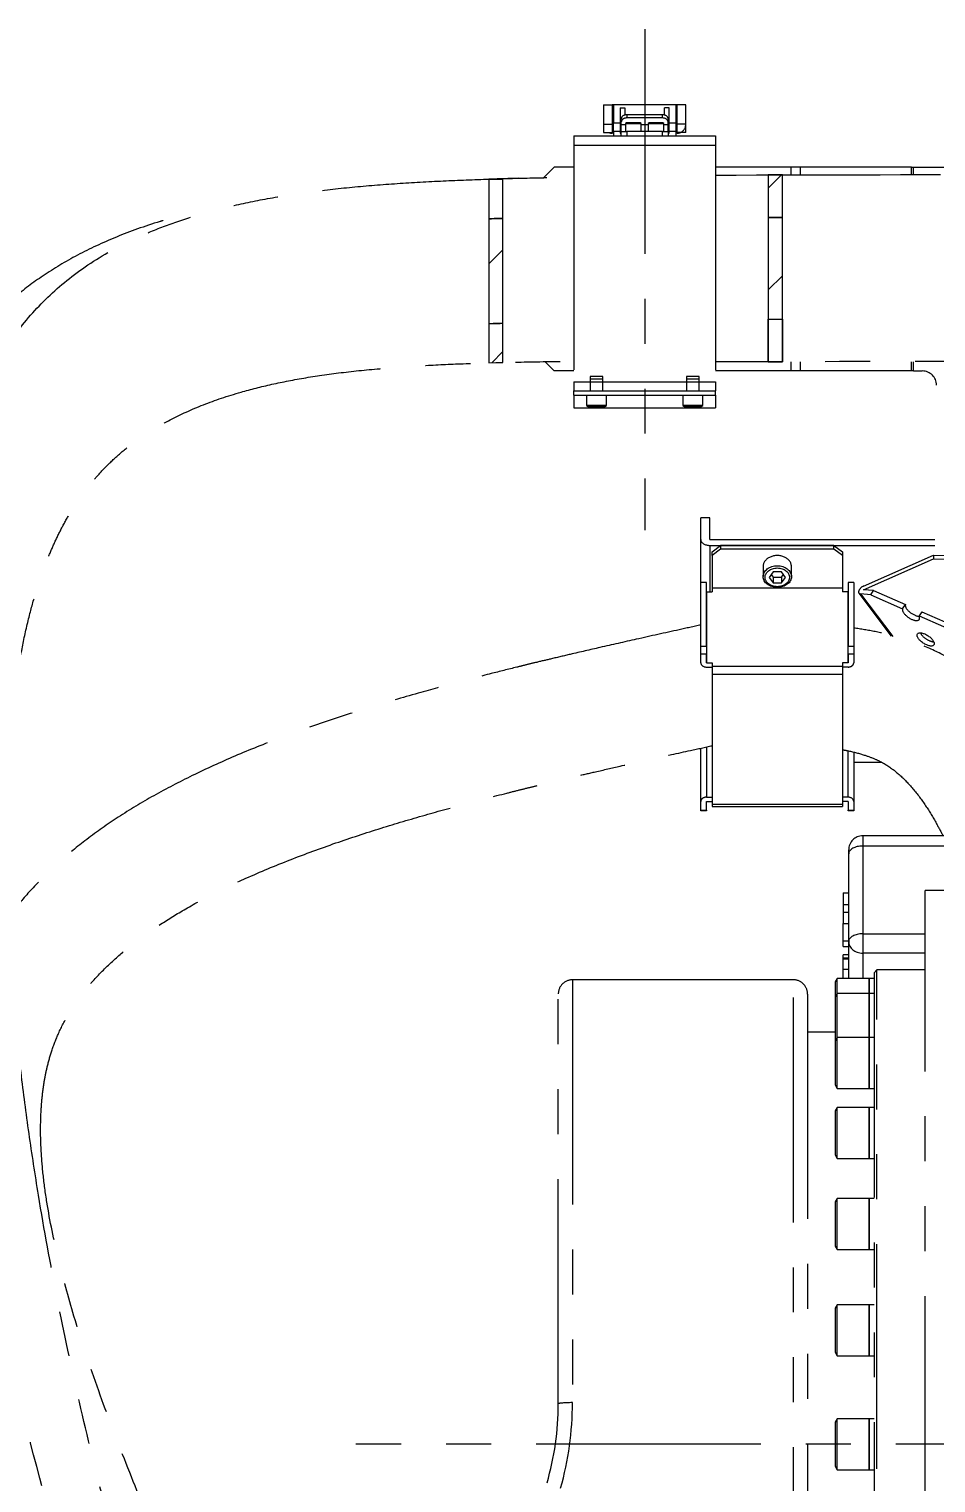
# Model space of a CAD drawing. Extents: x -2384 to 29887, y -2542 to 22350.
# Drawn here: x 450 to 770, y 2724 to 3237 of the extents above; entities that cross this region are included whole.
import ezdxf

# ---------------------------------------------------------------- set-up
doc = ezdxf.new("R2010")
doc.units = 0
doc.header["$LTSCALE"] = 63.5
doc.header["$MEASUREMENT"] = 0
doc.linetypes.add('CENTER', pattern=[2, 1.25, -0.25, 0.25, -0.25])
doc.linetypes.add('PHANTOM', pattern=[2.5, 1.25, -0.25, 0.25, -0.25, 0.25, -0.25])
doc.layers.add('2', color=2, linetype='CENTER')
doc.layers.add('4', color=6, linetype='PHANTOM')

msp = doc.modelspace()

# ---------------------------------------------------------------- linework, layer by layer
at = {"layer": '2'}
msp.add_line((1216.36, 2737.55), (565.36, 2737.55), dxfattribs=at)
at = {"layer": '4'}
for p, q in [((667.31, 3237.3), (667.31, 3060.32)), ((652.81, 3210.55), (655.81, 3210.55)), ((652.81, 3210.55), (652.81, 3203.75)), ((656.31, 3210.55), (655.81, 3210.55)), ((655.81, 3210.55), (655.81, 3203.75)), ((656.31, 3208.95), (655.81, 3208.95)), ((678.31, 3210.55), (656.31, 3210.55)), ((656.31, 3210.55), (656.31, 3204.15)), ((658.71, 3209.49), (660.31, 3209.49)), ((658.71, 3209.49), (658.71, 3203.55)), ((660.31, 3209.49), (660.31, 3206.94)), ((675.91, 3209.49), (674.31, 3209.49)), ((674.31, 3206.94), (674.31, 3209.49)), ((675.91, 3203.55), (675.91, 3209.49)), ((678.81, 3210.55), (678.31, 3210.55)), ((678.31, 3210.55), (678.31, 3204.15)), ((678.81, 3208.95), (678.31, 3208.95)), ((681.81, 3210.55), (678.81, 3210.55)), ((678.81, 3203.75), (678.81, 3210.55)), ((681.81, 3203.75), (681.81, 3210.55)), ((656.31, 3201.15), (656.31, 3204.15)), ((656.31, 3204.15), (658.71, 3204.15)), ((659.06, 3204.5), (659.06, 3205.63)), ((659.06, 3203.54), (659.06, 3204.5)), ((660.91, 3204.15), (660.56, 3203.95)), ((660.56, 3203.95), (666.06, 3203.95)), ((660.56, 3203.95), (660.56, 3201.15)), ((665.72, 3204.15), (660.91, 3204.15)), ((673.56, 3207.05), (661.06, 3207.05)), ((661.06, 3207.05), (661.06, 3205.92)), ((673.56, 3205.92), (661.06, 3205.92)), ((666.06, 3203.95), (665.72, 3204.15)), ((666.06, 3201.15), (666.06, 3203.95)), ((668.91, 3204.15), (668.56, 3203.95)), ((668.56, 3203.95), (674.06, 3203.95)), ((668.56, 3203.95), (668.56, 3201.15)), ((673.72, 3204.15), (668.91, 3204.15)), ((673.56, 3205.92), (673.56, 3207.05)), ((674.06, 3203.95), (673.72, 3204.15)), ((674.06, 3201.15), (674.06, 3203.95)), ((675.56, 3205.63), (675.56, 3204.5)), ((675.56, 3203.54), (675.56, 3204.5)), ((675.91, 3204.15), (678.31, 3204.15)), ((678.31, 3204.15), (678.31, 3201.15)), ((642.31, 3199.55), (642.31, 3196.35)), ((642.31, 3199.55), (692.31, 3199.55)), ((652.81, 3203.75), (655.81, 3203.75)), ((652.81, 3203.75), (652.81, 3200.75)), ((652.81, 3200.75), (655.81, 3200.75)), ((655.81, 3203.75), (655.81, 3200.75)), ((656.31, 3200.55), (655.81, 3200.55)), ((658.71, 3201.15), (656.31, 3201.15)), ((656.31, 3201.15), (656.31, 3199.55)), ((658.71, 3203.55), (658.71, 3200.55)), ((658.71, 3203.55), (659.06, 3203.55)), ((658.71, 3200.55), (659.06, 3200.55)), ((660.56, 3203.54), (659.06, 3203.54)), ((659.06, 3201.15), (659.06, 3203.54)), ((659.06, 3199.55), (659.06, 3201.15)), ((659.06, 3201.15), (661.06, 3201.15)), ((673.56, 3201.15), (661.06, 3201.15)), ((661.06, 3201.15), (661.06, 3199.55)), ((668.56, 3203.54), (666.06, 3203.54)), ((673.56, 3199.55), (673.56, 3201.15)), ((673.56, 3201.15), (675.56, 3201.15)), ((675.56, 3203.54), (674.06, 3203.54)), ((675.91, 3203.55), (675.56, 3203.55)), ((675.56, 3201.15), (675.56, 3203.54)), ((675.56, 3201.15), (675.56, 3199.55)), ((675.56, 3200.55), (675.91, 3200.55)), ((675.91, 3200.55), (675.91, 3203.55)), ((678.31, 3201.15), (675.91, 3201.15)), ((678.31, 3201.15), (678.31, 3199.55)), ((678.81, 3200.55), (678.31, 3200.55)), ((678.81, 3200.75), (678.81, 3203.75)), ((681.81, 3203.75), (678.81, 3203.75)), ((681.81, 3200.75), (678.81, 3200.75)), ((681.81, 3200.75), (681.81, 3203.75)), ((692.31, 3199.55), (692.31, 3196.35)), ((642.31, 3196.35), (642.31, 3112.75)), ((642.31, 3196.35), (692.31, 3196.35)), ((692.31, 3196.35), (692.31, 3112.75)), ((635.31, 3188.55), (631.32, 3184.55)), ((642.31, 3188.55), (635.31, 3188.55)), ((718.98, 3188.55), (692.31, 3188.55)), ((722.27, 3188.55), (718.98, 3188.55)), ((718.98, 3185.79), (718.98, 3188.55)), ((722.27, 3185.8), (722.27, 3188.55)), ((761.54, 3188.55), (722.27, 3188.55)), ((761.54, 3185.9), (761.54, 3188.55)), ((761.54, 3188.55), (762.14, 3188.55)), ((762.14, 3185.9), (762.14, 3188.55)), ((762.14, 3188.55), (808.31, 3188.55)), ((617.3, 3184.47), (612.31, 3184.32)), ((612.31, 3184.32), (612.31, 3119.43)), ((613.81, 3184.13), (612.31, 3184.08)), ((612.31, 3184.08), (612.31, 3170.29)), ((615.31, 3184.18), (613.81, 3184.13)), ((622.73, 3184.62), (615.3, 3184.41)), ((616.31, 3184.2), (615.31, 3184.18)), ((617.3, 3184.23), (616.31, 3184.2)), ((617.3, 3119.56), (617.3, 3184.47)), ((617.3, 3170.45), (617.3, 3184.23)), ((617.3, 3184.23), (617.3, 3184.23)), ((715.91, 3185.81), (710.91, 3185.8)), ((710.91, 3181.12), (715.6, 3185.81)), ((715.91, 3185.81), (710.91, 3185.8)), ((710.91, 3185.8), (710.91, 3119.81)), ((710.91, 3185.8), (710.91, 3170.79)), ((715.91, 3119.82), (715.91, 3185.81)), ((715.91, 3170.8), (715.91, 3185.81)), ((715.91, 3185.81), (715.91, 3185.81)), ((612.31, 3170.29), (613.25, 3170.32)), ((613.25, 3170.32), (612.31, 3170.29)), ((612.31, 3170.29), (612.31, 3133.24)), ((613.25, 3170.32), (614.2, 3170.35)), ((614.2, 3170.35), (613.25, 3170.32)), ((614.2, 3170.35), (615.75, 3170.4)), ((615.75, 3170.4), (614.2, 3170.35)), ((615.75, 3170.4), (617.3, 3170.45)), ((617.3, 3170.45), (615.75, 3170.4)), ((617.3, 3133.4), (617.3, 3170.45)), ((617.3, 3170.45), (617.3, 3170.45)), ((710.91, 3170.79), (713.41, 3170.8)), ((713.41, 3170.8), (710.91, 3170.79)), ((710.91, 3170.79), (710.91, 3134.83)), ((713.41, 3170.8), (715.91, 3170.8)), ((715.91, 3170.8), (713.41, 3170.8)), ((715.91, 3134.84), (715.91, 3170.8)), ((715.91, 3170.8), (715.91, 3170.8)), ((612.31, 3154.36), (617.3, 3159.36)), ((710.91, 3145.2), (715.91, 3150.2)), ((612.31, 3133.24), (613.83, 3133.29)), ((613.83, 3133.29), (612.31, 3133.24)), ((612.31, 3133.24), (612.31, 3119.43)), ((613.83, 3133.29), (615.37, 3133.34)), ((615.37, 3133.34), (613.83, 3133.29)), ((615.37, 3133.34), (616.33, 3133.37)), ((616.33, 3133.37), (615.37, 3133.34)), ((616.33, 3133.37), (617.3, 3133.4)), ((617.3, 3133.4), (616.33, 3133.37)), ((617.3, 3119.56), (617.3, 3133.4)), ((617.3, 3133.4), (617.3, 3133.4)), ((710.91, 3134.83), (713.41, 3134.83)), ((710.91, 3119.81), (710.91, 3134.83)), ((710.91, 3134.83), (713.41, 3134.83)), ((713.41, 3134.83), (715.91, 3134.84)), ((713.41, 3134.83), (715.91, 3134.84)), ((715.91, 3134.84), (715.91, 3119.82)), ((715.91, 3134.84), (715.91, 3134.84)), ((613.33, 3119.46), (617.3, 3123.43)), ((612.31, 3119.43), (617.3, 3119.56)), ((612.31, 3119.43), (614.8, 3119.5)), ((614.8, 3119.5), (617.3, 3119.56)), ((632.02, 3119.85), (635.31, 3116.55)), ((642.31, 3116.55), (635.31, 3116.55)), ((718.98, 3116.55), (692.31, 3116.55)), ((710.91, 3119.81), (715.91, 3119.82)), ((713.41, 3119.81), (710.91, 3119.81)), ((715.91, 3119.82), (713.41, 3119.81)), ((718.98, 3116.55), (718.98, 3119.75)), ((722.27, 3116.55), (718.98, 3116.55)), ((722.27, 3116.55), (722.27, 3119.76)), ((761.54, 3116.55), (722.27, 3116.55)), ((761.54, 3116.55), (761.54, 3119.8)), ((762.14, 3116.55), (761.54, 3116.55)), ((762.14, 3116.55), (762.14, 3119.8)), ((762.14, 3116.55), (765.31, 3116.55)), ((642.31, 3112.75), (648.06, 3112.75)), ((642.31, 3112.75), (642.31, 3109.55)), ((652.56, 3114.55), (648.06, 3114.55)), ((648.06, 3114.55), (648.06, 3112.75)), ((648.06, 3113.75), (652.56, 3113.75)), ((648.06, 3112.75), (648.06, 3109.55)), ((648.06, 3112.75), (652.56, 3112.75)), ((652.56, 3112.75), (652.56, 3114.55)), ((652.56, 3109.55), (652.56, 3112.75)), ((652.56, 3112.75), (682.06, 3112.75)), ((686.56, 3114.55), (682.06, 3114.55)), ((682.06, 3114.55), (682.06, 3112.75)), ((682.06, 3113.75), (686.56, 3113.75)), ((682.06, 3112.75), (686.56, 3112.75)), ((682.06, 3112.75), (682.06, 3109.55)), ((686.56, 3112.75), (686.56, 3114.55)), ((686.56, 3109.55), (686.56, 3112.75)), ((686.56, 3112.75), (692.31, 3112.75)), ((692.31, 3112.75), (692.31, 3109.55)), ((642.31, 3108.05), (642.31, 3109.55)), ((642.31, 3109.55), (692.31, 3109.55)), ((642.31, 3108.05), (692.31, 3108.05)), ((642.31, 3108.05), (642.31, 3103.55)), ((646.81, 3108.05), (646.81, 3104.35)), ((648.06, 3109.55), (652.56, 3109.55)), ((653.81, 3104.35), (653.81, 3108.05)), ((680.81, 3108.05), (680.81, 3104.35)), ((682.06, 3109.55), (686.56, 3109.55)), ((687.81, 3104.35), (687.81, 3108.05)), ((692.31, 3108.05), (692.31, 3109.55)), ((692.31, 3108.05), (692.31, 3103.55)), ((642.31, 3103.55), (692.31, 3103.55)), ((653.81, 3104.35), (646.81, 3104.35)), ((646.81, 3104.35), (647.33, 3104.05)), ((647.33, 3104.05), (653.3, 3104.05)), ((653.3, 3104.05), (653.81, 3104.35)), ((680.81, 3104.35), (681.33, 3104.05)), ((687.81, 3104.35), (680.81, 3104.35)), ((681.33, 3104.05), (687.3, 3104.05)), ((687.3, 3104.05), (687.81, 3104.35)), ((690.31, 3064.72), (687.11, 3064.72)), ((687.11, 3057.01), (687.11, 3064.72)), ((690.31, 3057.01), (690.31, 3064.72)), ((687.11, 3041.9), (687.11, 3057.01)), ((690.32, 3057.01), (817.11, 3057.01)), ((690.32, 3054.95), (690.32, 3038.59)), ((690.32, 3054.95), (817.11, 3054.95)), ((691.11, 3052.65), (694.11, 3054.95)), ((694.11, 3054.95), (694.11, 3053.67)), ((734.11, 3054.95), (694.11, 3054.95)), ((734.11, 3054.95), (737.11, 3052.65)), ((734.11, 3053.67), (734.11, 3054.95)), ((694.11, 3053.67), (691.11, 3051.37)), ((691.11, 3051.37), (691.11, 3052.65)), ((691.11, 3051.37), (691.11, 3039.88)), ((734.11, 3053.67), (694.11, 3053.67)), ((737.11, 3051.37), (734.11, 3053.67)), ((737.11, 3052.65), (737.11, 3051.37)), ((737.11, 3051.37), (737.11, 3039.88)), ((744.54, 3040.58), (769.21, 3051.5)), ((744.54, 3039.3), (769.21, 3050.21)), ((769.21, 3051.5), (769.21, 3050.21)), ((769.21, 3051.5), (778.64, 3051.25)), ((769.21, 3050.21), (778.64, 3049.96)), ((709.11, 3047.54), (709.11, 3043.94)), ((712.67, 3045.6), (711.23, 3043.68)), ((711.95, 3044.65), (712.67, 3043.7)), ((715.56, 3045.6), (712.67, 3045.6)), ((717, 3043.68), (715.56, 3045.6)), ((715.56, 3043.7), (716.27, 3044.65)), ((719.11, 3043.94), (719.11, 3047.54)), ((689.11, 3041.9), (687.11, 3041.9)), ((687.11, 3019.41), (687.11, 3041.9)), ((689.11, 3019.41), (689.11, 3041.9)), ((737.11, 3039.88), (691.11, 3039.88)), ((737.11, 3039.88), (691.11, 3039.88)), ((691.11, 3039.88), (691.11, 3039.88)), ((691.11, 3039.88), (691.11, 3038.59)), ((711.23, 3043.68), (712.67, 3041.77)), ((712.67, 3043.7), (715.56, 3043.7)), ((712.67, 3043.7), (712.67, 3041.77)), ((712.67, 3041.77), (715.56, 3041.77)), ((715.56, 3043.7), (715.56, 3041.77)), ((715.56, 3041.77), (717, 3043.68)), ((737.11, 3039.88), (737.11, 3038.59)), ((737.11, 3039.88), (737.11, 3039.88)), ((741.12, 3041.9), (739.12, 3041.9)), ((739.12, 3041.9), (739.12, 3019.41)), ((741.12, 3041.9), (741.12, 3019.41)), ((689.11, 3038.59), (691.11, 3038.59)), ((689.11, 3038.59), (689.11, 3013.53)), ((739.11, 3038.59), (737.11, 3038.59)), ((739.11, 3013.53), (739.11, 3038.59)), ((742.94, 3038.09), (754.36, 3022.94)), ((743.54, 3037.8), (754.85, 3022.8)), ((747.12, 3037.53), (743.54, 3037.8)), ((744.54, 3039.3), (744.54, 3039.3)), ((748.11, 3039.02), (744.54, 3039.3)), ((747.12, 3037.53), (748.11, 3039.02)), ((747.12, 3037.53), (758.36, 3032.59)), ((748.11, 3039.02), (759.35, 3034.09)), ((758.36, 3032.59), (759.35, 3034.09)), ((765.14, 3031.55), (764.14, 3030.06)), ((764.14, 3030.06), (785.4, 3020.73)), ((765.14, 3031.55), (786.4, 3022.22)), ((687.11, 3019.41), (689.11, 3019.41)), ((687.11, 3016.59), (687.11, 3019.41)), ((689.11, 3019.41), (689.11, 3016.59)), ((739.12, 3019.41), (741.12, 3019.41)), ((739.12, 3016.59), (739.12, 3019.41)), ((741.12, 3019.41), (741.12, 3016.59)), ((689.11, 3016.59), (687.11, 3016.59)), ((687.11, 3013.53), (687.11, 3016.59)), ((689.11, 3013.53), (689.11, 3016.59)), ((741.12, 3016.59), (739.12, 3016.59)), ((739.12, 3016.59), (739.12, 3013.53)), ((741.12, 3016.59), (741.12, 3013.53)), ((689.11, 3013.53), (691.11, 3013.53)), ((689.11, 3011.99), (691.11, 3011.99)), ((691.11, 3013.53), (691.11, 3012.24)), ((737.11, 3012.24), (691.11, 3012.24)), ((691.11, 3012.24), (691.11, 3009.42)), ((691.11, 3009.42), (691.11, 2963.46)), ((737.11, 3009.42), (691.11, 3009.42)), ((739.11, 3013.53), (737.11, 3013.53)), ((737.11, 3013.53), (737.11, 3012.24)), ((737.11, 3012.24), (737.11, 3009.42)), ((739.11, 3011.99), (737.11, 3011.99)), ((737.11, 3009.42), (737.11, 2963.46)), ((687.11, 2964.5), (687.11, 2983.35)), ((689.11, 2983.79), (689.11, 2966.03)), ((739.11, 2966.03), (739.11, 2982.42)), ((741.12, 2981.9), (741.12, 2964.5)), ((750.94, 2978.35), (741.12, 2978.35)), ((687.11, 2961.43), (687.11, 2964.5)), ((689.11, 2966.03), (691.11, 2966.03)), ((689.11, 2964.5), (691.11, 2964.5)), ((689.11, 2961.43), (689.11, 2964.5)), ((691.11, 2963.46), (691.11, 2962.74)), ((737.11, 2963.46), (691.11, 2963.46)), ((691.11, 2962.74), (737.11, 2962.74)), ((739.11, 2966.03), (737.11, 2966.03)), ((739.11, 2964.5), (737.11, 2964.5)), ((737.11, 2963.46), (737.11, 2962.74)), ((739.12, 2964.5), (739.12, 2961.43)), ((741.12, 2964.5), (741.12, 2961.43)), ((687.11, 2961.43), (689.11, 2961.43)), ((687.11, 2961.19), (687.11, 2961.43)), ((689.11, 2961.19), (687.11, 2961.19)), ((689.11, 2961.43), (689.11, 2961.19)), ((739.12, 2961.19), (739.12, 2961.43)), ((739.12, 2961.43), (741.12, 2961.43)), ((741.12, 2961.19), (739.12, 2961.19)), ((741.12, 2961.43), (741.12, 2961.19)), ((744.31, 2952.43), (744.31, 2948.79)), ((795.45, 2952.43), (744.31, 2952.43)), ((739.31, 2946.06), (739.31, 2947.43)), ((791.27, 2948.79), (744.31, 2948.79)), ((744.31, 2948.79), (744.31, 2917.81)), ((739.31, 2915.09), (739.31, 2946.06)), ((737.31, 2932.22), (737.31, 2928.17)), ((737.31, 2932.22), (739.31, 2932.22)), ((766.31, 2551.72), (766.31, 2933.05)), ((791.12, 2933.05), (766.31, 2933.05)), ((737.31, 2928.17), (737.31, 2925.47)), ((737.31, 2928.17), (739.31, 2928.17)), ((737.31, 2925.47), (737.31, 2921.42)), ((737.31, 2925.47), (739.31, 2925.47)), ((737.31, 2915.29), (737.31, 2921.42)), ((737.31, 2921.42), (739.31, 2921.42)), ((744.31, 2917.81), (744.31, 2910.96)), ((744.31, 2917.81), (766.31, 2917.81)), ((737.31, 2915.29), (739.31, 2915.29)), ((737.31, 2913.33), (737.31, 2915.29)), ((737.31, 2913.33), (739.31, 2913.33)), ((739.31, 2902.05), (739.31, 2915.09)), ((739.31, 2910.35), (737.31, 2910.35)), ((737.31, 2909.27), (737.31, 2910.35)), ((737.31, 2908.99), (737.31, 2909.27)), ((737.31, 2909.27), (739.31, 2909.27)), ((737.31, 2905.36), (737.31, 2908.99)), ((737.31, 2908.99), (739.31, 2908.99)), ((744.31, 2910.96), (744.31, 2902.05)), ((766.31, 2910.96), (744.31, 2910.96)), ((641.81, 2901.55), (641.81, 2752.23)), ((719.82, 2901.55), (641.81, 2901.55)), ((719.81, 2657.13), (719.81, 2901.55)), ((735.21, 2902.05), (734.51, 2900.84)), ((734.51, 2900.84), (734.51, 2895.54)), ((746.51, 2902.05), (735.21, 2902.05)), ((735.21, 2896.75), (735.21, 2902.05)), ((737.31, 2902.05), (737.31, 2905.36)), ((737.31, 2905.36), (739.31, 2905.36)), ((748.31, 2902.05), (746.51, 2902.05)), ((746.51, 2902.05), (746.51, 2896.75)), ((746.51, 2896.75), (746.51, 2902.05)), ((749.31, 2905.05), (748.31, 2904.05)), ((748.31, 2904.05), (748.31, 2571.05)), ((766.31, 2905.05), (749.31, 2905.05)), ((749.31, 2570.05), (749.31, 2905.05)), ((636.81, 2751.78), (636.81, 2896.55)), ((724.81, 2896.5), (724.81, 2659.58)), ((735.21, 2896.75), (734.51, 2895.54)), ((746.51, 2896.75), (735.21, 2896.75)), ((735.21, 2881.21), (735.21, 2896.75)), ((748.31, 2896.75), (746.51, 2896.75)), ((746.51, 2896.75), (746.51, 2881.21)), ((746.51, 2881.21), (746.51, 2896.75)), ((734.51, 2895.54), (734.51, 2880)), ((734.51, 2883.05), (724.81, 2883.05)), ((735.21, 2881.21), (734.51, 2880)), ((746.51, 2881.21), (735.21, 2881.21)), ((735.21, 2863.21), (735.21, 2881.21)), ((748.31, 2881.21), (746.51, 2881.21)), ((746.51, 2881.21), (746.51, 2863.21)), ((746.51, 2863.21), (746.51, 2881.21)), ((734.51, 2880), (734.51, 2864.43)), ((734.51, 2864.43), (735.21, 2863.21)), ((735.21, 2863.21), (746.51, 2863.21)), ((746.51, 2863.21), (748.31, 2863.21)), ((735.21, 2856.5), (734.51, 2855.29)), ((734.51, 2855.29), (734.51, 2839.71)), ((746.51, 2856.5), (735.21, 2856.5)), ((735.21, 2838.5), (735.21, 2856.5)), ((748.31, 2856.5), (746.51, 2856.5)), ((746.51, 2856.5), (746.51, 2838.5)), ((746.51, 2838.5), (746.51, 2856.5)), ((734.51, 2839.71), (735.21, 2838.5)), ((735.21, 2838.5), (746.51, 2838.5)), ((746.51, 2838.5), (748.31, 2838.5)), ((735.21, 2824.3), (734.51, 2823.09)), ((746.51, 2824.3), (735.21, 2824.3)), ((735.21, 2806.3), (735.21, 2824.3)), ((746.51, 2806.3), (746.51, 2824.3)), ((748.31, 2824.3), (746.51, 2824.3)), ((746.51, 2824.3), (746.51, 2806.3)), ((734.51, 2823.09), (734.51, 2807.51)), ((734.51, 2807.51), (735.21, 2806.3)), ((735.21, 2806.3), (746.51, 2806.3)), ((746.51, 2806.3), (748.31, 2806.3)), ((735.21, 2786.79), (734.51, 2785.58)), ((734.51, 2785.58), (734.51, 2770.01)), ((746.51, 2786.79), (735.21, 2786.79)), ((735.21, 2768.79), (735.21, 2786.79)), ((748.31, 2786.79), (746.51, 2786.79)), ((746.51, 2786.79), (746.51, 2768.79)), ((746.51, 2768.79), (746.51, 2786.79)), ((734.51, 2770.01), (735.21, 2768.79)), ((735.21, 2768.79), (746.51, 2768.79)), ((746.51, 2768.79), (748.31, 2768.79)), ((735.21, 2746.55), (734.51, 2745.34)), ((734.51, 2745.34), (734.51, 2729.76)), ((746.51, 2746.55), (735.21, 2746.55)), ((735.21, 2728.55), (735.21, 2746.55)), ((746.51, 2728.55), (746.51, 2746.55)), ((748.31, 2746.55), (746.51, 2746.55)), ((746.51, 2746.55), (746.51, 2728.55)), ((734.51, 2729.76), (735.21, 2728.55)), ((735.21, 2728.55), (746.51, 2728.55)), ((746.51, 2728.55), (748.31, 2728.55))]:
    msp.add_line(p, q, dxfattribs=at)
for centre, radius, start, end in [((655.81, 3203.55), 3, 250.4605, 270), ((678.81, 3203.55), 3, 270, 290.5279), ((678.81, 3203.55), 3, 290.5279, 0), ((765.31, 3111.55), 5, 0, 90), ((744.31, 2947.43), 5, 90, 180), ((641.82, 2896.55), 5, 90.0017, 180.0022), ((719.79, 2896.53), 5.02, 359.6863, 89.7476), ((530.34, 2752.22), 111.47, 344.2755, 0.0071), ((536.81, 2751.78), 100, 343.7948, 0)]:
    msp.add_arc(centre, radius, start, end, dxfattribs=at)
for centre, major_axis, ratio, start_param, end_param in [((661.06, 3205.63), (-2, 0), 0.707107, 4.712389, 6.283185), ((661.06, 3204.5), (2, 0), 0.707107, 1.570796, 3.141593), ((673.56, 3205.63), (-2, 0), 0.707107, 3.141593, 4.712389), ((673.56, 3204.5), (2, 0), 0.707107, 0, 1.570796), ((690.32, 3057.01), (-3.2, 0), 0.642788, 0, 1.570796), ((690.32, 3057.01), (-0.002, 0), 0.642788, 0.000021, 1.570796), ((714.11, 3047.54), (5, 0), 0.766044, 0, 3.141593), ((744.54, 3039.3), (1.6, 1.2), 0.55667, 1.173551, 3.704278), ((689.11, 3038.59), (0.002, 0), 0.766044, 3.141582, 4.712389), ((739.11, 3038.59), (0.002, 0), 0.766044, 4.712389, 6.283207), ((744.54, 3039.3), (0.0016, 0.0012), 0.55667, 1.173551, 3.704278), ((761.33, 3030.76), (-2.91, 1.94), 0.443163, 0.079885, 3.816123), ((762.33, 3032.26), (-2.91, 1.94), 0.443163, 0.079885, 2.525378), ((767.49, 3023.24), (2.91, -1.94), 0.443163, 3.757807, 5.666971), ((689.11, 3013.53), (-2, 0), 0.766044, 0, 1.570796), ((689.11, 3013.53), (-0.002, 0), 0.766044, 0, 1.570796), ((739.11, 3013.53), (-2, 0), 0.766044, 1.570796, 3.141593), ((739.11, 3013.53), (-0.002, 0), 0.766044, 1.570796, 3.141575), ((689.11, 2964.5), (2, 0), 0.766044, 1.570796, 3.141593), ((689.11, 2964.5), (0.002, 0), 0.766044, 1.570796, 3.141603), ((739.11, 2964.5), (2, 0), 0.766044, 0, 1.570796), ((739.11, 2964.5), (0.002, 0), 0.766044, 0.000022, 1.570796), ((744.31, 2946.06), (-5, 0), 0.544639, 4.712389, 6.283185), ((744.31, 2915.09), (-5, 0), 0.544639, 4.712389, 6.283185), ((744.31, 2915.09), (-5, 0), 0.825778, 0, 1.570796), ((641.81, 2751.78), (-5, 0), 0.089539, 4.712389, 6.283185)]:
    msp.add_ellipse(centre, major_axis=major_axis, ratio=ratio, start_param=start_param, end_param=end_param, dxfattribs=at)
for centre, major_axis, ratio in [((714.11, 3043.94), (5, 0), 0.766044), ((714.11, 3043.68), (4.31, 0), 0.766044), ((766.5, 3021.75), (2.91, -1.94), 0.443163)]:
    msp.add_ellipse(centre, major_axis=major_axis, ratio=ratio, dxfattribs=at)
for points, knots in [([(540.06, 2483.97), (536.04, 2493.35), (523.57, 2522.59), (507.24, 2562.61), (491.68, 2604.3), (476.96, 2646.69), (460.17, 2700.84), (442.86, 2766.69), (428.68, 2833.07), (419.99, 2888.31), (415.43, 2931.34), (413.33, 2963.09), (412.72, 2993.76), (413.76, 3022.92), (416.55, 3050.05), (420.37, 3070.62), (424.26, 3085.43), (428.69, 3099.12), (435.21, 3114.27), (444.72, 3129.7), (456.26, 3142.93), (470.28, 3154.28), (484.6, 3162.33), (497.98, 3167.9), (509.11, 3171.63), (521.41, 3174.91), (534.89, 3177.68), (549.46, 3179.93), (564.95, 3181.64), (580.96, 3182.89), (597.21, 3183.77), (613.54, 3184.39), (628.56, 3184.77), (638.14, 3184.96), (642.32, 3185.03)], [0.0327753, 0.0327753, 0.0327753, 0.0327753, 0.0625, 0.125, 0.15625, 0.1875, 0.25, 0.3125, 0.375, 0.4375, 0.46875, 0.5, 0.53125, 0.5625, 0.59375, 0.625, 0.640625, 0.65625, 0.6875, 0.71875, 0.75, 0.78125, 0.8125, 0.828125, 0.84375, 0.859375, 0.875, 0.890625, 0.90625, 0.921875, 0.9375, 0.953125, 0.96875, 0.9806356, 0.9806356, 0.9806356, 0.9806356]), ([(692.31, 3185.74), (730.96, 3185.87), (803.62, 3185.92), (876.27, 3186.13), (1032.68, 3186.13)], [0.0234574, 0.0234574, 0.0234574, 0.0234574, 0.25, 0.4477937, 0.4477937, 0.4477937, 0.4477937]), ([(497.28, 3169.65), (496.94, 3169.55), (491.12, 3167.77), (480.49, 3163.97), (466.86, 3157.59), (455.07, 3150.52), (444.93, 3142.89), (436.79, 3135.34), (430.28, 3128.13), (424.67, 3120.9), (419.3, 3112.75), (414.68, 3104.37), (410.93, 3096.38), (407.99, 3089.21), (405.24, 3081.56), (402.75, 3073.52), (400.42, 3064.69), (398.37, 3055.58), (396.64, 3046.29), (395.32, 3037.78), (394.41, 3030.79), (393.7, 3024.55), (393.06, 3017.87), (392.4, 3009.44), (391.83, 2999.18), (391.46, 2987.68), (391.32, 2971.74), (391.77, 2951.55), (393.21, 2926.97), (395.44, 2902.33), (398.36, 2877.65), (402.21, 2850.84), (407.15, 2821.77), (413.29, 2790.42), (420.25, 2759.01), (428.25, 2726.35), (437.37, 2692.5), (447.68, 2657.58), (458.79, 2623.03), (467.88, 2597.01), (474.38, 2579.33), (477.99, 2569.71), (481.63, 2560.21), (485.45, 2550.39), (489.72, 2539.62), (495.07, 2526.36), (501.73, 2510.18), (509.03, 2492.82), (514.16, 2480.81), (516.46, 2475.42)], [0.1610536, 0.1610536, 0.1610536, 0.1610536, 0.162362, 0.1834318, 0.2048754, 0.2262489, 0.2460977, 0.2644164, 0.2786315, 0.2928134, 0.3085191, 0.3254285, 0.3377992, 0.3489912, 0.3600322, 0.3731531, 0.3845508, 0.3972257, 0.4098986, 0.4204815, 0.428946, 0.4353065, 0.4428055, 0.4525145, 0.4644238, 0.4774387, 0.4903058, 0.5155899, 0.5402871, 0.5644551, 0.5881846, 0.6116896, 0.641073, 0.6704242, 0.699752, 0.7290796, 0.7619483, 0.794863, 0.827801, 0.860523, 0.8699783, 0.8793612, 0.8886694, 0.897926, 0.9083514, 0.9206232, 0.937438, 0.9567345, 0.973203, 0.973203, 0.973203, 0.973203]), ([(553.4, 2497.86), (553.06, 2498.67), (550.79, 2504), (546.85, 2513.3), (541.71, 2525.6), (536.68, 2537.8), (531.79, 2549.83), (527.15, 2561.5), (522.26, 2574.04), (516.9, 2588.14), (510.9, 2604.53), (503.41, 2625.92), (494.75, 2652.42), (485.29, 2684), (476.19, 2717.36), (467.62, 2752.41), (459.78, 2789.03), (454.02, 2820.69), (449.93, 2847.28), (447.08, 2869), (444.74, 2890.94), (442.99, 2913.24), (442, 2934.65), (441.78, 2954.07), (442.19, 2970.64), (442.94, 2983.12), (443.8, 2992.84), (444.73, 3001.13), (446.06, 3010.54), (447.91, 3020.75), (450.17, 3030.6), (452.61, 3039.16), (454.92, 3045.99), (457.15, 3051.71), (459.47, 3056.99), (462.14, 3062.31), (465.11, 3067.44), (468.2, 3072.1), (471.37, 3076.31), (474.83, 3080.38), (478.95, 3084.63), (483.88, 3089), (490.63, 3094.06), (499.58, 3099.43), (511.12, 3104.68), (523.25, 3108.79), (535.53, 3111.92), (547.61, 3114.27), (561.03, 3116.18), (574.82, 3117.52), (588.7, 3118.49), (602.91, 3119.17), (618.67, 3119.63), (632.35, 3119.87), (640.15, 3119.99), (642.31, 3120.02)], [0.0344974, 0.0344974, 0.0344974, 0.0344974, 0.0372985, 0.0527784, 0.0667711, 0.0795674, 0.0946548, 0.1078669, 0.1192201, 0.1370752, 0.1552565, 0.1738649, 0.2078492, 0.2419069, 0.2760155, 0.3148361, 0.3536822, 0.3924991, 0.415776, 0.4390578, 0.4628303, 0.4876747, 0.513375, 0.5359144, 0.5560783, 0.5738676, 0.5833481, 0.5943299, 0.60765, 0.6232775, 0.6400617, 0.6548057, 0.6673909, 0.6778903, 0.688801, 0.7008966, 0.7139722, 0.7260934, 0.7369982, 0.7485418, 0.7616069, 0.7762988, 0.7918364, 0.8135805, 0.8353596, 0.8562957, 0.8714079, 0.8864227, 0.9016595, 0.9174931, 0.9308106, 0.9452961, 0.9616616, 0.9799324, 0.9868742, 0.9868742, 0.9868742, 0.9868742]), ([(1032.68, 3119.13), (876.39, 3119.93), (803.75, 3119.85), (731.19, 3119.88), (692.31, 3119.76)], [0.5536126, 0.5536126, 0.5536126, 0.5536126, 0.75, 0.9766774, 0.9766774, 0.9766774, 0.9766774]), ([(687.11, 3026.84), (684.55, 3026.28), (677.24, 3024.67), (665.07, 3021.98), (652.31, 3019.09), (642.32, 3016.79), (634.88, 3015.03), (629.66, 3013.78), (625.59, 3012.79), (620.22, 3011.47), (612.33, 3009.5), (601.03, 3006.57), (587.26, 3002.81), (571.6, 2998.22), (554.95, 2992.88), (538.53, 2987.03), (522.74, 2980.71), (507.91, 2973.96), (494.15, 2966.78), (481.71, 2959.29), (470.56, 2951.47), (460.83, 2943.48), (452.45, 2935.39), (446.53, 2928.62), (443.4, 2924.56), (442.5, 2923.34)], [0.0136176, 0.0136176, 0.0136176, 0.0136176, 0.0247898, 0.0463247, 0.0645701, 0.0795258, 0.0889813, 0.0964313, 0.1018892, 0.1064249, 0.1194983, 0.1357504, 0.1550786, 0.1790044, 0.2038564, 0.2281978, 0.2519921, 0.2752201, 0.2966968, 0.3173962, 0.3365581, 0.3542564, 0.3706087, 0.3857316, 0.3921113, 0.3921113, 0.3921113, 0.3921113]), ([(816.8, 2961.1), (816.8, 2961.11), (815.51, 2964.16), (812.24, 2971.45), (806.33, 2982.53), (798.59, 2994.02), (791.26, 3002.33), (784.66, 3008.26), (778.93, 3012.63), (771.55, 3017.05), (761.36, 3021.44), (751.05, 3024.19), (743.66, 3025.42), (741.14, 3025.77)], [0.4870738, 0.4870738, 0.4870738, 0.4870738, 0.4871719, 0.525895, 0.5809445, 0.6343745, 0.6881753, 0.7105295, 0.7385755, 0.7726473, 0.8113402, 0.868622, 0.898469, 0.898469, 0.898469, 0.898469]), ([(566.96, 2511.67), (565.74, 2516.52), (562.68, 2528.47), (556.99, 2548.93), (549.7, 2570.89), (542.11, 2591.5), (534.65, 2610.42), (527.61, 2627.58), (521.16, 2642.9), (515.37, 2656.47), (510.04, 2668.91), (504.9, 2680.93), (499.72, 2693.11), (492.74, 2709.74), (484.12, 2730.84), (474.34, 2756.63), (466.27, 2780.73), (460.15, 2802.93), (456.69, 2819.63), (454.93, 2832.64), (454.2, 2841.59), (454.03, 2849.42), (454.26, 2855.94), (454.75, 2861.33), (455.45, 2866.19), (456.47, 2871.18), (458.03, 2876.75), (460.42, 2882.94), (463.91, 2889.65), (468.48, 2896.39), (474.3, 2903.23), (480.81, 2909.5), (488, 2915.34), (495.61, 2920.74), (504.42, 2926.21), (514.83, 2931.89), (527.52, 2937.96), (542.16, 2944.06), (558.12, 2949.9), (574.04, 2955.11), (589.54, 2959.72), (604.35, 2963.81), (615.55, 2966.71), (623.17, 2968.62), (627.37, 2969.66), (631.12, 2970.57), (634.41, 2971.37), (637.27, 2972.05), (640.27, 2972.76), (644.44, 2973.74), (650.71, 2975.2), (659.48, 2977.21), (670.64, 2979.72), (681.74, 2982.17), (688.56, 2983.67), (691.11, 2984.23)], [0.0144049, 0.0144049, 0.0144049, 0.0144049, 0.0361428, 0.0708444, 0.1039692, 0.1349947, 0.1636756, 0.1898021, 0.2132149, 0.2338058, 0.2520553, 0.27041, 0.2891355, 0.3081836, 0.3470179, 0.3863954, 0.426644, 0.4573756, 0.4879869, 0.5030795, 0.5172781, 0.5294612, 0.5397851, 0.5484146, 0.5557887, 0.5643224, 0.5744244, 0.5858783, 0.5988267, 0.6133734, 0.6274008, 0.6440761, 0.658173, 0.6725125, 0.6888362, 0.7073266, 0.7281592, 0.7542055, 0.7804905, 0.8060422, 0.8305925, 0.8539141, 0.875607, 0.8827995, 0.8892996, 0.8950969, 0.9001823, 0.9045488, 0.9083131, 0.9140339, 0.9237932, 0.9372273, 0.9543843, 0.9753037, 0.987284, 0.987284, 0.987284, 0.987284]), ([(737.13, 2982.82), (737.82, 2982.69), (740.41, 2982.17), (744.39, 2981.15), (748.6, 2979.59), (752.72, 2977.52), (757.14, 2974.28), (761.93, 2969.35), (766.27, 2963.54), (769.77, 2957.8), (771.75, 2954.05), (772.56, 2952.44)], [0.1358301, 0.1358301, 0.1358301, 0.1358301, 0.1466487, 0.1762935, 0.1985611, 0.2152052, 0.2464566, 0.2815725, 0.3194831, 0.3563968, 0.3838351, 0.3838351, 0.3838351, 0.3838351])]:
    msp.add_open_spline(points, degree=3, knots=knots, dxfattribs=at)

doc.saveas('drawing.dxf')
